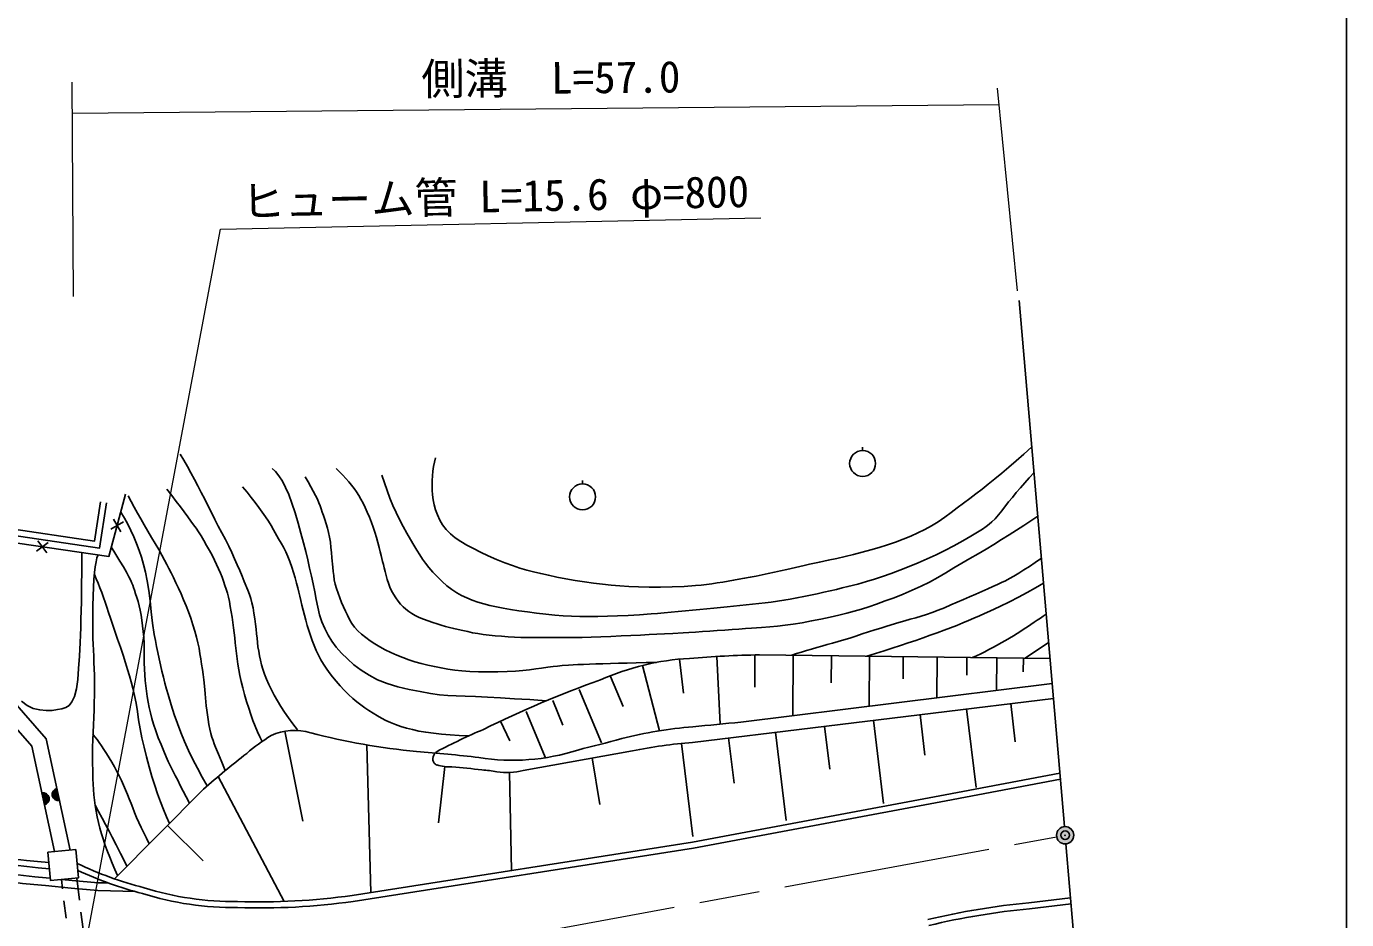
# Model space of a CAD drawing. Units: millimetres, scale not verified. Extents: x 40000 to 680000, y 20000 to 380000.
# Drawn here: x 502648 to 579000, y 257915 to 309575 of the extents above; entities that cross this region are included whole.
import ezdxf
from ezdxf.enums import TextEntityAlignment as Align

# ---------------------------------------------------------------- set-up
doc = ezdxf.new("R2010")
doc.units = ezdxf.units.MM
doc.header["$LTSCALE"] = 1000
doc.header["$PDMODE"] = 32
doc.header["$PDSIZE"] = 500
doc.linetypes.add('CHAIN', pattern=[18.5, 12, -1.5, 3.5, -1.5])
for name, color, linetype, lineweight in [('M-BGD', 7, 'Continuous', 25), ('M-BMK', 2, 'CHAIN', 13), ('M-BMK-SRVR', 3, 'Continuous', 25), ('M-STR-HTXT', 7, 'Continuous', 13), ('M-TTL-BAND', 7, 'Continuous', 25)]:
    doc.layers.add(name, color=color, linetype=linetype, lineweight=lineweight)
doc.layers.add('M-OTRS', color=6, linetype='Continuous')
doc.styles.add('ＭＳ ゴシック', font='')
doc.styles.get('ＭＳ ゴシック').set_extended_font_data('MS Gothic')

msp = doc.modelspace()

# ---------------------------------------------------------------- hatches: boundary and pattern name
at = {"layer": 'M-BGD'}
for points in [[(503545, 265244, -0.41421), (503961, 264974, -0.41421), (503691, 264559)], [(504558, 264811, -0.41421), (504142, 265080, -0.41421), (504412, 265495)]]:
    msp.add_hatch(color=256, dxfattribs=at).paths.add_polyline_path(points)
at = {"layer": 'M-BMK-SRVR'}
msp.add_hatch(color=256, dxfattribs=at).paths.add_polyline_path([(563223, 262795, 0.41421), (562723, 263295, 0.41421), (562223, 262795, 0.41421), (562723, 262295, 0.41421)])

# ---------------------------------------------------------------- linework, layer by layer
at = {"layer": 'M-BGD'}
for p, q in [((551010, 285047), (551010, 285247)), ((534814, 283115), (534814, 283315)), ((507686, 281084), (508107, 280347)), ((507528, 280505), (508265, 280926)), ((503910, 279728), (503229, 279221)), ((503823, 279134), (503316, 279814)), ((560414, 273028), (561766, 273949)), ((538273, 272612), (539262, 268838)), ((540411, 272980), (540644, 271004)), ((542579, 273134), (542764, 269221)), ((544784, 273217), (544770, 271357)), ((561846, 273010), (545046, 273229)), ((546997, 273201), (546972, 269765)), ((549204, 273175), (549193, 271608)), ((551411, 273146), (551390, 270298)), ((553362, 273121), (553353, 271844)), ((555314, 273095), (555296, 270769)), ((557042, 273072), (557034, 272053)), ((558770, 273050), (558757, 271187)), ((560305, 273030), (560299, 272238)), ((536438, 271975), (537153, 270248)), ((534624, 271223), (535901, 268139)), ((561970, 271573), (543957, 269336)), ((533086, 270586), (533679, 269153)), ((541171, 268154), (562044, 270709)), ((559573, 270409), (559841, 268203)), ((531547, 269949), (532644, 267302)), ((554330, 269773), (554613, 267434)), ((557019, 270100), (557570, 265558)), ((517598, 268809), (518639, 263611)), ((530598, 268259), (530063, 269387)), ((545976, 268760), (546595, 263656)), ((548808, 269104), (549108, 266624)), ((551640, 269447), (552224, 264631)), ((522336, 268023), (522562, 259480)), ((540534, 268100), (541186, 262719)), ((543255, 268430), (543572, 265809)), ((531386, 266538), (537693, 267670)), ((535372, 267263), (535810, 264564)), ((526472, 263507), (526852, 266766)), ((513735, 266185), (517562, 258963)), ((530584, 266419), (530709, 260758)), ((555781, 265123), (562414, 266391)), ((555846, 264779), (562445, 266040)), ((512891, 265460), (507738, 260276)), ((541165, 262399), (555781, 265123)), ((541224, 262054), (555846, 264779)), ((512872, 261305), (510803, 263360)), ((521488, 259311), (541165, 262399)), ((521539, 258965), (541224, 262054)), ((505246, 259730), (503748, 259878)), ((504038, 260302), (503790, 260326)), ((504673, 260234), (504738, 259687)), ((506781, 259602), (505246, 259730)), ((505569, 260320), (505722, 259043)), ((508949, 259531), (506781, 259602)), ((504821, 258992), (504940, 257999)), ((560631, 258890), (563034, 259171)), ((505804, 258348), (505923, 257355)), ((560668, 258542), (563064, 258822))]:
    msp.add_line(p, q, dxfattribs=at)
for points in [[(511548, 284842), (511754, 284481), (511959, 284116), (512161, 283746), (512363, 283373), (512563, 282996), (512762, 282615), (512958, 282229), (513546, 281064), (513746, 280675), (513952, 280282), (514155, 279891), (514349, 279510), (514528, 279142), (514692, 278786), (514845, 278439), (514987, 278102), (515119, 277781), (515241, 277479), (515451, 276961), (515541, 276727), (515621, 276487), (515694, 276227), (515757, 275938), (515809, 275630), (515853, 275316), (515893, 275007), (515932, 274716), (515964, 274445), (515989, 274187), (516013, 273936), (516042, 273686), (516083, 273431), (516131, 273173), (516184, 272917), (516245, 272658), (516321, 272392), (516417, 272114), (516533, 271821), (516666, 271519), (516814, 271208), (516980, 270890), (517162, 270570), (517362, 270245), (517578, 269915), (517811, 269580), (518061, 269240), (518328, 268896)], [(526305, 284630), (526249, 284374), (526201, 284114), (526163, 283851), (526136, 283583), (526122, 283313), (526115, 283038), (526116, 282759), (526131, 282477), (526166, 282193), (526230, 281909), (526317, 281619), (526422, 281321), (526553, 281025), (526717, 280740), (526921, 280473), (527168, 280230), (527454, 280003), (527774, 279788), (528123, 279580), (528497, 279372), (528909, 279161), (529363, 278950), (529838, 278747), (530312, 278557), (530764, 278390), (531183, 278249), (531581, 278130), (531978, 278025), (532391, 277927), (532837, 277828), (533325, 277727), (533844, 277628), (534380, 277534), (534919, 277449), (535450, 277375), (535960, 277312), (536458, 277257), (536962, 277213), (537487, 277180), (538052, 277159), (538668, 277149), (539325, 277149), (540004, 277161), (540683, 277189), (541345, 277235), (541665, 277265), (541981, 277301), (542295, 277342), (542606, 277387), (542917, 277436), (543229, 277488), (543543, 277543), (543860, 277600), (544181, 277659), (544508, 277720), (544844, 277785), (545192, 277856), (545546, 277930), (545905, 278008), (546264, 278087), (546619, 278167), (547633, 278397), (547941, 278465), (548507, 278589), (549025, 278700), (549513, 278807), (549991, 278917), (550478, 279038), (550978, 279167), (551478, 279302), (551972, 279442), (552454, 279591), (552918, 279750), (553361, 279917), (553789, 280091), (554202, 280276), (554606, 280474), (555002, 280689), (555387, 280927), (555759, 281185), (556123, 281456), (556485, 281732), (556848, 282006), (557208, 282273), (557560, 282536), (557915, 282806), (558279, 283090), (558662, 283399), (559062, 283731), (559473, 284081), (559899, 284449), (560339, 284838), (560796, 285250)], [(516854, 284014), (517057, 283832), (517256, 283581), (517451, 283269), (517641, 282903), (517826, 282492), (518007, 282009), (518185, 281449), (518357, 280852), (518519, 280258), (518668, 279707), (518800, 279202), (518917, 278716), (519026, 278245), (519130, 277783), (519235, 277326), (519329, 276870), (519410, 276420), (519493, 275978), (519597, 275550), (519737, 275140), (519908, 274749), (520099, 274374), (520318, 274014), (520572, 273665), (520870, 273326), (521211, 272989), (521590, 272655), (522008, 272336), (522464, 272043), (522959, 271788), (523517, 271571), (524135, 271387), (524782, 271231), (525421, 271102), (526020, 270994), (526547, 270920), (527024, 270882), (527499, 270862), (528018, 270846), (528627, 270816), (528968, 270795), (529321, 270775), (530068, 270733), (530877, 270688), (531309, 270663), (531759, 270636), (532229, 270606), (532722, 270574)], [(518761, 283521), (518938, 283225), (519096, 282950), (519237, 282694), (519363, 282453), (519476, 282224), (519569, 282018), (519642, 281838), (519703, 281666), (519761, 281486), (519826, 281284), (519900, 281056), (519977, 280814), (520053, 280560), (520122, 280296), (520181, 280027), (520226, 279744), (520260, 279445), (520288, 279142), (520315, 278845), (520372, 278302), (520394, 278056), (520419, 277815), (520454, 277574), (520507, 277325), (520581, 277064), (520671, 276796), (520772, 276527), (520880, 276262), (520992, 276006), (521101, 275758), (521211, 275515), (521330, 275279), (521467, 275050), (521630, 274830), (521822, 274619), (522035, 274417), (522269, 274222), (522521, 274036), (522791, 273856), (523083, 273682), (523397, 273515), (523728, 273356), (524068, 273206), (524413, 273069), (524762, 272944), (525119, 272831), (525484, 272728), (525858, 272635), (526241, 272551), (526627, 272474), (527016, 272407), (527417, 272348), (527838, 272302), (528290, 272268), (528794, 272248), (529345, 272241), (529908, 272245), (530451, 272259), (530940, 272280), (531364, 272314), (531746, 272361), (532101, 272414), (532446, 272466), (532797, 272511), (533107, 272546), (533364, 272578), (533640, 272607), (534006, 272634), (534532, 272662), (534858, 272676), (535208, 272689), (535585, 272703), (535989, 272716), (536422, 272728), (536887, 272741), (537385, 272754), (537917, 272766), (538486, 272779), (539093, 272791)], [(520556, 284005), (520758, 283812), (520949, 283620), (521128, 283427), (521298, 283233), (521458, 283036), (521606, 282840), (521742, 282647), (521869, 282450), (521992, 282240), (522115, 282009), (522241, 281752), (522365, 281474), (522486, 281184), (522601, 280891), (522706, 280603), (522801, 280314), (522888, 280016), (522969, 279723), (523042, 279444), (523109, 279192), (523165, 278978), (523211, 278792), (523252, 278621), (523294, 278447), (523344, 278257), (523398, 278044), (523452, 277820), (523511, 277591), (523581, 277365), (523665, 277148), (523766, 276938), (523880, 276728), (524005, 276526), (524141, 276334), (524284, 276160), (524433, 276004), (524589, 275865), (524756, 275737), (524938, 275618), (525138, 275502), (525365, 275391), (525616, 275287), (525879, 275189), (526144, 275097), (526400, 275013), (526644, 274937), (526882, 274870), (527120, 274809), (527365, 274751), (527624, 274692), (527894, 274630), (528170, 274569), (528457, 274510), (528757, 274456), (529073, 274408), (529410, 274367), (529765, 274332), (530133, 274301), (530507, 274276), (530882, 274255), (531249, 274240), (531613, 274231), (531985, 274226), (532377, 274225), (533262, 274223), (533750, 274223), (534261, 274226), (534786, 274233), (535320, 274245), (535874, 274264), (536453, 274290), (537038, 274318), (537614, 274348), (538163, 274375), (538656, 274397), (539104, 274417), (539551, 274437), (540043, 274463), (540625, 274497), (540967, 274519), (541344, 274544), (541749, 274571), (542172, 274599), (542603, 274629), (543035, 274660), (543457, 274690), (543860, 274720), (544237, 274748), (544576, 274774), (545155, 274818), (545644, 274854), (546085, 274891), (546522, 274937), (546995, 275001), (547515, 275086), (548054, 275186), (548597, 275296), (549127, 275412), (549629, 275530), (550090, 275644), (550519, 275758), (550938, 275879), (551365, 276013), (551821, 276167), (552314, 276342), (552831, 276534), (553359, 276741), (553884, 276961), (554390, 277193), (554876, 277440), (555352, 277705), (555820, 277979), (556284, 278257), (556749, 278531), (557216, 278802), (557683, 279074), (558147, 279346), (558603, 279619), (559049, 279892), (559484, 280164), (559911, 280437), (560330, 280710), (560739, 280983), (561139, 281256)], [(523205, 283626), (523350, 283175), (523507, 282732), (523673, 282297), (523849, 281873), (524031, 281461), (524226, 281056), (524434, 280657), (524648, 280272), (524858, 279908), (525057, 279572), (525234, 279275), (525396, 279010), (525557, 278765), (525730, 278525), (525931, 278277), (526163, 278012), (526417, 277739), (526686, 277471), (526965, 277222), (527248, 277003), (527532, 276818), (527821, 276659), (528119, 276520), (528430, 276396), (528760, 276279), (529103, 276174), (529456, 276085), (529827, 276006), (530222, 275932), (530649, 275858), (531119, 275782), (531628, 275706), (532158, 275635), (532690, 275572), (533208, 275524), (533700, 275488), (534177, 275464), (534657, 275449), (535156, 275444), (535691, 275448), (536257, 275460), (536843, 275482), (537455, 275512), (538102, 275551), (538790, 275599), (539155, 275627), (539538, 275658), (539935, 275692), (540343, 275728), (540757, 275766), (541174, 275805), (541590, 275845), (542001, 275886), (542404, 275926), (542795, 275966), (543175, 276004), (544282, 276113), (544644, 276150), (545004, 276190), (545365, 276232), (545726, 276279), (546089, 276330), (546455, 276387), (546829, 276451), (547212, 276522), (547601, 276598), (547991, 276678), (548379, 276760), (548762, 276845), (549135, 276930), (549494, 277014), (549836, 277096), (550158, 277175), (550732, 277323), (551237, 277464), (551705, 277607), (552166, 277760), (552652, 277931), (553169, 278123), (553695, 278329), (554223, 278547), (554745, 278775), (555254, 279011), (555768, 279265), (556292, 279541), (556798, 279819), (557259, 280083), (557646, 280314), (557938, 280497), (558154, 280645), (558326, 280779), (558487, 280923), (558668, 281101), (558866, 281316), (559058, 281553), (559453, 282069), (559669, 282336), (559899, 282608), (560138, 282890), (560387, 283179), (560648, 283474), (560922, 283776)], [(508388, 282517), (507406, 278914), (495898, 280594)], [(510770, 282803), (511053, 282438), (511313, 282101), (511553, 281787), (511774, 281493), (511979, 281216), (512161, 280967), (512318, 280750), (512462, 280545), (512601, 280335), (512749, 280102), (512907, 279839), (513070, 279558), (513231, 279269), (513384, 278984), (513523, 278711), (513648, 278454), (513762, 278205), (513866, 277961), (513963, 277721), (514052, 277481), (514133, 277247), (514205, 277022), (514269, 276796), (514329, 276560), (514387, 276304), (514442, 276022), (514492, 275722), (514539, 275411), (514583, 275098), (514624, 274792), (514662, 274497), (514694, 274205), (514724, 273913), (514757, 273617), (514797, 273313), (514840, 273003), (514884, 272690), (514933, 272370), (514993, 272039), (515067, 271694), (515159, 271323), (515267, 270929), (515384, 270529), (515506, 270138), (515628, 269772), (515751, 269429), (515879, 269099), (516009, 268784), (516141, 268488), (516274, 268213)], [(515153, 282939), (515411, 282630), (515652, 282330), (515878, 282039), (516091, 281755), (516291, 281478), (516474, 281210), (516640, 280952), (516795, 280700), (516943, 280450), (517235, 279944), (517377, 279696), (517513, 279446), (517643, 279188), (517766, 278915), (517882, 278621), (517992, 278308), (518096, 277989), (518191, 277677), (518277, 277382), (518349, 277113), (518408, 276860), (518461, 276614), (518516, 276365), (518579, 276101), (518651, 275820), (518726, 275529), (518805, 275231), (518891, 274934), (518982, 274640), (519080, 274347), (519181, 274053), (519290, 273761), (519407, 273475), (519537, 273200), (519676, 272940), (519823, 272691), (519981, 272449), (520154, 272208), (520343, 271962), (520555, 271707), (520788, 271444), (521033, 271183), (521281, 270935), (521523, 270710), (521757, 270510), (521990, 270329), (522224, 270163), (522461, 270006), (522704, 269854), (522947, 269706), (523189, 269567), (523438, 269436), (523703, 269313), (523992, 269199), (524301, 269092), (524625, 268994), (524970, 268904), (525342, 268823), (525748, 268752), (526187, 268691), (526654, 268640), (527151, 268597), (527679, 268565), (528239, 268542)], [(496062, 281003), (506883, 279405), (507273, 282026)], [(496196, 281337), (506588, 279803), (506927, 282077)], [(508535, 282425), (508708, 282100), (508890, 281767), (509078, 281428), (509270, 281085), (509464, 280741), (509667, 280388), (509881, 280024), (510095, 279661), (510299, 279313), (510481, 278992), (510636, 278710), (510770, 278460), (510893, 278222), (511016, 277976), (511148, 277704), (511293, 277401), (511443, 277081), (511595, 276748), (511743, 276407), (511882, 276063), (512016, 275708), (512148, 275341), (512273, 274970), (512388, 274605), (512487, 274256), (512567, 273925), (512633, 273606), (512687, 273295), (512735, 272990), (512782, 272687), (512826, 272385), (512865, 272085), (512900, 271792), (512962, 271233), (512988, 270978), (513010, 270738), (513030, 270505), (513054, 270270), (513084, 270024), (513121, 269759), (513163, 269481), (513208, 269202), (513259, 268933), (513314, 268685), (513375, 268467), (513440, 268271), (513511, 268085), (513586, 267896), (513753, 267475), (513845, 267253), (513941, 267023), (514151, 266532)], [(504269, 261848), (502968, 267954), (499122, 272327), (493698, 275562), (493123, 278024), (494476, 281165)], [(508105, 281479), (508314, 281135), (508510, 280784), (508694, 280423), (508865, 280051), (509024, 279662), (509170, 279268), (509302, 278871), (509423, 278455), (509535, 278006), (509639, 277508), (509728, 276953), (509798, 276350), (509864, 275714), (509942, 275059), (510044, 274399), (510107, 274064), (510176, 273717), (510249, 273362), (510326, 273003), (510407, 272642), (510490, 272283), (510576, 271930), (510663, 271585), (510750, 271251), (510838, 270933), (511013, 270339), (511191, 269784), (511377, 269254), (511577, 268735), (511793, 268213), (512027, 267689), (512274, 267174), (512537, 266665), (512814, 266157), (513109, 265650)], [(495311, 280830), (494066, 277941), (494488, 276139), (499705, 273028), (503799, 268372), (505171, 261934)], [(507559, 279478), (507827, 279039), (508059, 278652), (508259, 278312), (508430, 278012), (508575, 277746), (508684, 277534), (508754, 277381), (508802, 277256), (508845, 277126), (508899, 276961), (508967, 276761), (509037, 276546), (509107, 276317), (509172, 276072), (509230, 275809), (509281, 275528), (509328, 275228), (509368, 274912), (509403, 274584), (509432, 274248), (509450, 273893), (509458, 273519), (509462, 273137), (509468, 272762), (509482, 272405), (509503, 272071), (509525, 271751), (509553, 271440), (509588, 271129), (509633, 270814), (509687, 270499), (509747, 270187), (509817, 269872), (509900, 269548), (510001, 269209), (510127, 268837), (510278, 268437), (510438, 268033), (510595, 267654), (510735, 267324), (510848, 267064), (510946, 266859), (511039, 266674), (511139, 266480), (511260, 266244), (511399, 265970), (511548, 265680), (511887, 265024), (512081, 264646)], [(502366, 270545), (502696, 270293), (503047, 270134), (503419, 270044), (503791, 270009), (504140, 270018), (504443, 270059), (504699, 270110), (504923, 270180), (505116, 270300), (505283, 270504), (505426, 270823), (505537, 271263), (505615, 271802), (505670, 272432), (505713, 273148), (505753, 273943), (505773, 274369), (505790, 274817), (505805, 275286), (505817, 275775), (505827, 276285), (505836, 276816), (505843, 277367), (505848, 277938), (505852, 278529), (505856, 279140)], [(506789, 279004), (506729, 278838), (506676, 278610), (506629, 278326), (506589, 277985), (506555, 277593), (506528, 277139), (506507, 276622), (506493, 276055), (506485, 275453), (506485, 274829), (506489, 274509), (506498, 274180), (506510, 273843), (506524, 273498), (506539, 273146), (506554, 272786), (506568, 272420), (506579, 272048), (506586, 271669), (506589, 271286), (506584, 270889), (506574, 270474), (506558, 270047), (506540, 269612), (506521, 269174), (506503, 268737), (506487, 268306), (506476, 267887), (506471, 267483), (506474, 267100), (506488, 266395), (506497, 266066), (506509, 265746), (506525, 265435), (506549, 265127), (506580, 264819), (506621, 264509), (506674, 264193), (506739, 263867), (506816, 263535), (506901, 263203), (506995, 262871), (507098, 262537), (507211, 262201), (507333, 261862), (507465, 261520), (507608, 261173), (507761, 260822), (507926, 260465)], [(546911, 273205), (547191, 273297), (547476, 273387), (547764, 273475), (548057, 273563), (548355, 273651), (548657, 273737), (548961, 273820), (549272, 273904), (549590, 273992), (549919, 274089), (550264, 274197), (550623, 274315), (550988, 274436), (551353, 274557), (551712, 274672), (552065, 274780), (552417, 274886), (553110, 275090), (553446, 275190), (553769, 275285), (554079, 275372), (554387, 275462), (554701, 275559), (555030, 275672), (555379, 275806), (555744, 275955), (556115, 276113), (556484, 276273), (556843, 276428), (557199, 276581), (557557, 276735), (557908, 276888), (558242, 277036), (558549, 277177), (558817, 277300), (559050, 277408), (559271, 277515), (559500, 277635), (559758, 277781), (560043, 277952), (560340, 278139), (560654, 278344), (560988, 278570), (561348, 278820)], [(506580, 277879), (506689, 277626), (506795, 277369), (506899, 277106), (507003, 276834), (507107, 276552), (507209, 276266), (507306, 275979), (507405, 275678), (507511, 275355), (507629, 274997), (507767, 274590), (507922, 274140), (508081, 273671), (508235, 273207), (508374, 272773), (508496, 272383), (508607, 272020), (508710, 271664), (508808, 271292), (508903, 270884), (508989, 270435), (509064, 269959), (509138, 269462), (509221, 268952), (509324, 268433), (509451, 267893), (509594, 267327), (509748, 266756), (509908, 266200), (510069, 265680), (510232, 265193), (510399, 264725), (510570, 264280), (510744, 263863), (510920, 263477)], [(551247, 273148), (551755, 273304), (552248, 273459), (552728, 273612), (553193, 273764), (553645, 273914), (554084, 274063), (554511, 274211), (554925, 274357), (555327, 274503), (555717, 274647), (556093, 274790), (556453, 274931), (556798, 275070), (557129, 275208), (557450, 275345), (557761, 275481), (558063, 275617), (558360, 275752), (558651, 275888), (558940, 276023), (559500, 276295), (560030, 276565), (560534, 276833), (561014, 277102), (561472, 277369)], [(557369, 273068), (557603, 273176), (557839, 273289), (558076, 273406), (558313, 273528), (558550, 273652), (558789, 273782), (559030, 273917), (559270, 274055), (559505, 274193), (559730, 274329), (559946, 274462), (560155, 274595), (560357, 274726), (560554, 274856), (560745, 274984), (560932, 275109), (561113, 275232), (561289, 275353), (561459, 275472), (561625, 275589)], [(506499, 268635), (506612, 268491), (506733, 268330), (506861, 268151), (506994, 267957), (507131, 267749), (507277, 267522), (507432, 267275), (507590, 267016), (507744, 266752), (507887, 266489), (508019, 266227), (508143, 265962), (508262, 265694), (508378, 265425), (508492, 265158), (508600, 264894), (508700, 264634), (508800, 264372), (508906, 264105), (509024, 263826), (509154, 263538), (509290, 263242), (509435, 262939), (509589, 262626), (509754, 262305)], [(506619, 264526), (506822, 264162), (507027, 263788), (507229, 263412), (507427, 263039), (507616, 262678), (507837, 262248), (508092, 261744), (508320, 261287), (508462, 260998), (508456, 260998)], [(507378, 260033), (506807, 260051), (505287, 260178), (504696, 260236)]]:
    msp.add_lwpolyline(points, dxfattribs=at)
for points in [[(503545, 265244, -0.41421), (503961, 264974, -0.41421), (503691, 264559)], [(504558, 264811, -0.41421), (504142, 265080, -0.41421), (504412, 265495)]]:
    msp.add_lwpolyline(points, format="xyb", close=True, dxfattribs=at)
msp.add_lwpolyline([(505502, 261966), (505658, 260328), (504050, 260175), (503894, 261813)], close=True, dxfattribs=at)
for centre in [(551010, 284297), (534814, 282365)]:
    msp.add_circle(centre, 750, dxfattribs=at)
for centre, radius, start, end in [((541852, 258170), 14879, 93.31714, 113.77082), ((546371, 206923), 66320, 91.14482, 94.65326), ((556783, 213081), 62325, 109.62106, 116.38801), ((518147, 265612), 3243, 73.14327, 114.64009), ((542258, 237701), 33878, 112.88662, 117.9107), ((542906, 245928), 23198, 94.22572, 104.53444), ((575109, -59844), 330651, 95.40614, 95.88684), ((523352, 258147), 12306, 122.19826, 130.30942), ((529437, 309223), 41808, 255.66838, 264.19349), ((509067, 371437), 106794, 283.79473, 285.20937), ((543059, 241821), 26400, 94.10081, 101.72752), ((553012, 219558), 60965, 128.10346, 131.15528), ((520498, 198324), 69465, 83.11918, 86.11299), ((526648, 267213), 492, 120.22823, 211.14968), ((530776, 279348), 12217, 260.78965, 287.90405), ((526487, 267191), 349, 221.79261, 253.38511), ((527211, 269853), 3107, 254.6185, 270.90765), ((525293, 238716), 28098, 82.4349, 85.98499), ((528548, 259095), 7488, 79.95037, 86.59431), ((530461, 270031), 3613, 260.3391, 284.8425), ((508727, 318387), 57724, 254.76901, 265.28789), ((508727, 318387), 57374, 254.77288, 265.22529), ((508971, 318320), 58224, 254.51571, 264.89537), ((508971, 318320), 58674, 254.51328, 264.89319), ((514573, 279870), 20752, 244.31104, 255.71817), ((514573, 279870), 21102, 244.88326, 255.6924), ((514693, 276485), 17527, 252.60899, 270.54076), ((514693, 276485), 17877, 252.63946, 270.51643), ((516151, 297184), 38596, 268.07324, 278.02483), ((516151, 297184), 38246, 268.06203, 278.02075), ((564614, 216879), 42200, 95.41607, 103.48383), ((564614, 216879), 41850, 95.41085, 103.49696)]:
    msp.add_arc(centre, radius, start, end, dxfattribs=at)
at = {"layer": 'M-BMK'}
msp.add_line((528313, 256462), (562231, 262704), dxfattribs=at)
at = {"layer": 'M-BMK-SRVR'}
for p, q in [((560069, 293716), (562680, 263293)), ((562766, 262297), (563190, 257360))]:
    msp.add_line(p, q, dxfattribs=at)
msp.add_lwpolyline([(563223, 262795, 0.41421), (562723, 263295, 0.41421), (562223, 262795, 0.41421), (562723, 262295, 0.41421)], format="xyb", close=True, dxfattribs=at)
at = {"layer": 'M-OTRS'}
msp.add_point((562723, 262795), dxfattribs=at)
at = {"layer": 'M-STR-HTXT'}
for p, q in [((505368, 293950), (505301, 306351)), ((559972, 294272), (558806, 306005)), ((505311, 304555), (558899, 305064))]:
    msp.add_line(p, q, dxfattribs=at)
msp.add_lwpolyline([(505979, 255878), (513877, 297854), (545120, 298494)], dxfattribs=at)
at = {"layer": 'M-TTL-BAND'}
msp.add_line((579000, 20000), (579000, 370000), dxfattribs=at)

# ---------------------------------------------------------------- texts
at = {"layer": 'M-STR-HTXT', "style": 'ＭＳ ゴシック'}
msp.add_text('側溝\u3000L=57.0', height=1833, rotation=0.544, dxfattribs=at).set_placement((532992, 305135), align=Align.BOTTOM_CENTER)
msp.add_text(' ヒューム管 L=15.6 φ=800', height=1833, rotation=1.174, dxfattribs=at).set_placement((513875, 297954), align=Align.BOTTOM_LEFT)

doc.saveas('drawing.dxf')
